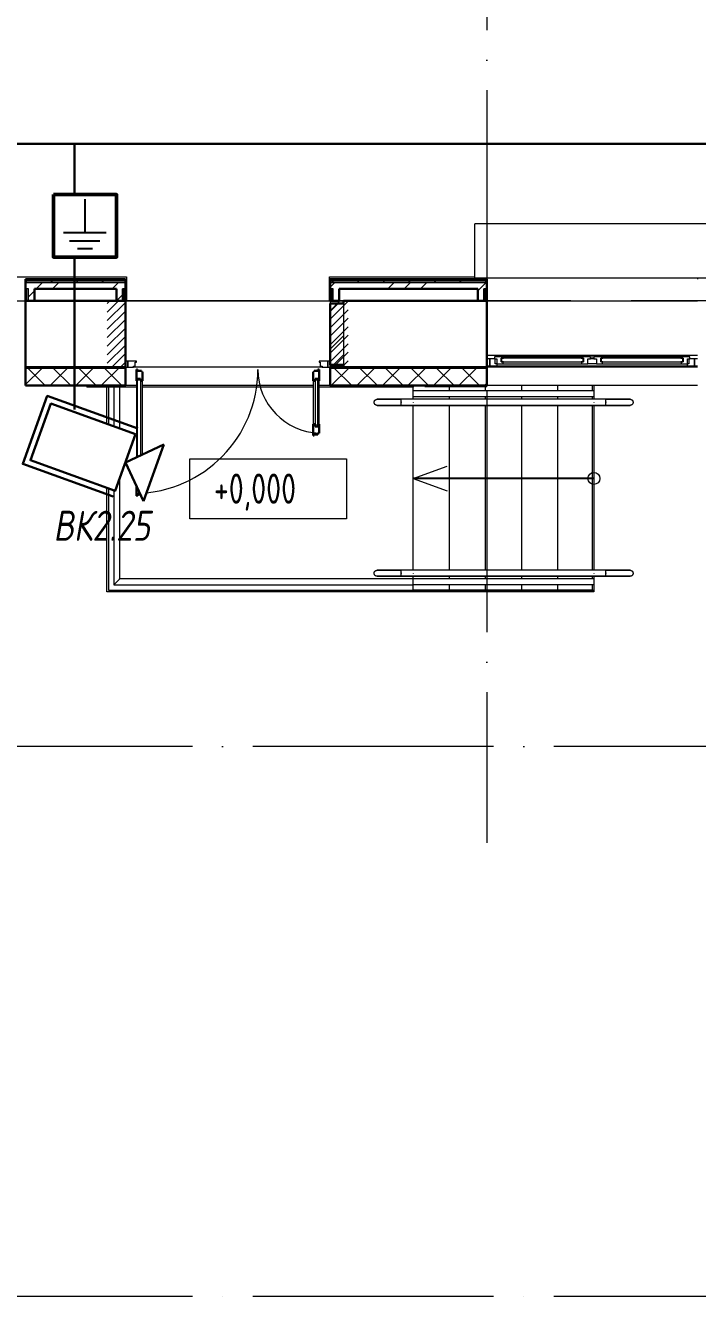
# Model space of a CAD drawing. Header units: millimetres. Extents: x -495897 to 1376592, y -28539 to 470976.
# Drawn here: x -51092 to -45512, y 367585 to 378143 of the extents above; entities that cross this region are included whole.
import ezdxf
from ezdxf import colors
from ezdxf.entities.mleader import LeaderData, LeaderLine
from ezdxf.enums import TextEntityAlignment as Align
from ezdxf.math import Vec2, Vec3

# ---------------------------------------------------------------- set-up
doc = ezdxf.new("R2010")
doc.units = ezdxf.units.MM
doc.set_wipeout_variables(frame=1)
doc.linetypes.add('ADSK_Линия сетки', pattern=[25, 20, -2.5, 0, -2.5])
doc.linetypes.add('ADSK_Штриховая_ш2 п1_5', pattern=[4.5, 3, -1.5])
for name, color, linetype, lineweight in [('_ Окна', 7, 'Continuous', 9), ('RC-Видеонаблюдение', 5, 'Continuous', 30), ('RC-Выноски', 7, 'Continuous', 0), ('RC-Линии_связи-Адресные', 5, 'Continuous', 30), ('Аннотация', 7, 'Continuous', 18), ('Двери', 252, 'Continuous', 9), ('Лестницы', 252, 'Continuous', 9), ('НО ВН - ВК', 164, 'Continuous', 50), ('Ограждение', 252, 'Continuous', 9), ('Окна', 252, 'Continuous', 9), ('Оси', 252, 'Continuous', 9), ('Отметки', 7, 'Continuous', 9), ('Стены внутренние', 7, 'Continuous', 18), ('Стены наружные', 7, 'Continuous', 18), ('Стены штриховка', 7, 'Continuous', 9)]:
    doc.layers.add(name, color=color, linetype=linetype, lineweight=lineweight)
doc.layers.add('RC-Позиционные_обозначения', color=7, linetype='Continuous')
doc.layers.add('Узлы', color=7, linetype='Continuous')
doc.layers.add('Двери открывание', color=7, linetype='Continuous', lineweight=9, true_color=0xc0c0c0)
doc.styles.add('GOST Common_3', font='', dxfattribs={"height": 3.5})
doc.styles.add('Mipgost_5', font='', dxfattribs={"height": 250})
doc.styles.add('RubezhCAD', font='', dxfattribs={"oblique": 10})
doc.styles.get("Standard").update_dxf_attribs({"font": ''})
doc.styles.get('GOST Common_3').set_extended_font_data('GOST 2.304 type A')
doc.styles.get('Mipgost_5').set_extended_font_data('Mipgost')
doc.styles.get('RubezhCAD').set_extended_font_data('GOST type A')
doc.styles.get('Standard').set_extended_font_data('GOST type B')

# ---------------------------------------------------------------- blocks, each defined once
blk = doc.blocks.new('RC-UGO-CAM-03')
blk.add_attdef('PSTN', text='', height=2.5).set_placement((4.63, 3.28), align=Align.BOTTOM_LEFT)
blk.add_wipeout([(3.74, 0), (6.24, 2.5), (6.24, -2.5)])
blk.add_line((6.24, 2.5), (6.24, -2.5))
blk.add_wipeout([(-3.74, -2.5), (-3.74, 2.5), (3.74, 2.5), (3.74, -2.5)])
for q in [(6.24, 2.5), (6.24, -2.5)]:
    blk.add_line((3.74, 0), q)
blk.add_lwpolyline([(3.74, 3), (-4.24, 3), (-4.24, -3), (3.74, -3)])
blk.add_lwpolyline([(3.74, -2.5), (3.74, 2.5), (-3.74, 2.5), (-3.74, -2.5), (3.74, -2.5)], close=True)
blk = doc.blocks.new('1 этаж')
at = {"layer": 'Двери', "lineweight": 18, "true_color": 0x636466}
h = blk.add_hatch(dxfattribs=at)
h.set_pattern_fill('FP_2', color=251, angle=180, style=0, pattern_type=2)
h.set_pattern_definition([(225, (-48530.8, 15181.27), (35.3553, -35.3553), [])])
h.paths.add_polyline_path([(-47806, 14906), (-47656, 14906), (-47656, 15456), (-47806, 15456), (-47806, 15088)])
h.paths.add_polyline_path([(-49506, 14906), (-49506, 15456), (-49656, 15456), (-49656, 14906), (-49546, 14906)])
at = {"layer": '_ Окна', "color": 251, "true_color": 0x636466}
for p, q in [((-46481, 14974), (-46506, 14974)), ((-46506, 14916), (-46481, 14916)), ((-46481, 14916), (-46481, 14974)), ((-46383, 14982), (-46386, 14982)), ((-46386, 14982), (-46386, 14950)), ((-46386, 14950), (-46383, 14950)), ((-45706, 14982), (-46383, 14982)), ((-46383, 14982), (-46383, 14950)), ((-46383, 14950), (-46383, 14982)), ((-46383, 14950), (-45706, 14950)), ((-45706, 14950), (-45706, 14982)), ((-45706, 14982), (-45706, 14950)), ((-45703, 14982), (-45706, 14982)), ((-45706, 14950), (-45703, 14950)), ((-45703, 14950), (-45703, 14982)), ((-45556, 14982), (-45559, 14982)), ((-45559, 14982), (-45559, 14950)), ((-45559, 14950), (-45556, 14950)), ((-44879, 14982), (-45556, 14982)), ((-45556, 14982), (-45556, 14950)), ((-45556, 14950), (-45556, 14982)), ((-45556, 14950), (-44879, 14950)), ((-44879, 14950), (-44879, 14982)), ((-44879, 14982), (-44879, 14950)), ((-44876, 14982), (-44879, 14982)), ((-44879, 14950), (-44876, 14950)), ((-44876, 14950), (-44876, 14982)), ((-44756, 14974), (-44781, 14974)), ((-44781, 14974), (-44781, 14916)), ((-44781, 14916), (-44756, 14916))]:
    blk.add_line(p, q, dxfattribs=at)
at = {"layer": '_ Окна', "color": 251, "lineweight": 18, "true_color": 0x636466}
for p, q in [((-46443, 14974), (-46481, 14974)), ((-46481, 14974), (-46481, 14916)), ((-46481, 14916), (-46421, 14916)), ((-46387, 14991), (-46443, 14991)), ((-46443, 14991), (-46443, 14974)), ((-46443, 14974), (-46423, 14974)), ((-46435, 14933), (-46435, 14974)), ((-46423, 14933), (-46435, 14933)), ((-46423, 14974), (-46423, 14933)), ((-46423, 14933), (-46372, 14933)), ((-46421, 14916), (-46417, 14933)), ((-46386, 14990), (-46387, 14991)), ((-46385, 14991), (-46386, 14990)), ((-46386, 14950), (-46386, 14982)), ((-46386, 14982), (-46368, 14982)), ((-46368, 14950), (-46386, 14950)), ((-46370, 14991), (-46385, 14991)), ((-46372, 14933), (-46368, 14950)), ((-46368, 14982), (-46370, 14991)), ((-45718, 14991), (-45721, 14982)), ((-45721, 14982), (-45703, 14982)), ((-45703, 14950), (-45721, 14950)), ((-45721, 14950), (-45716, 14933)), ((-45704, 14991), (-45718, 14991)), ((-45716, 14933), (-45666, 14933)), ((-45703, 14990), (-45704, 14991)), ((-45702, 14991), (-45703, 14990)), ((-45703, 14982), (-45703, 14950)), ((-45646, 14991), (-45702, 14991)), ((-45666, 14933), (-45666, 14974)), ((-45666, 14974), (-45646, 14974)), ((-45646, 14974), (-45646, 14991)), ((-45560, 14991), (-45616, 14991)), ((-45616, 14991), (-45616, 14974)), ((-45616, 14974), (-45596, 14974)), ((-45596, 14974), (-45596, 14933)), ((-45596, 14933), (-45545, 14933)), ((-45559, 14990), (-45560, 14991)), ((-45558, 14991), (-45559, 14990)), ((-45559, 14950), (-45559, 14982)), ((-45559, 14982), (-45541, 14982)), ((-45541, 14950), (-45559, 14950)), ((-45543, 14991), (-45558, 14991)), ((-45545, 14933), (-45541, 14950)), ((-45541, 14982), (-45543, 14991)), ((-44891, 14991), (-44894, 14982)), ((-44894, 14982), (-44876, 14982)), ((-44876, 14950), (-44894, 14950)), ((-44894, 14950), (-44889, 14933)), ((-44877, 14991), (-44891, 14991)), ((-44889, 14933), (-44839, 14933)), ((-44876, 14990), (-44877, 14991)), ((-44875, 14991), (-44876, 14990)), ((-44876, 14982), (-44876, 14950)), ((-44819, 14991), (-44875, 14991)), ((-44845, 14933), (-44840, 14916)), ((-44840, 14916), (-44781, 14916)), ((-44839, 14933), (-44839, 14974)), ((-44839, 14974), (-44819, 14974)), ((-44827, 14933), (-44839, 14933)), ((-44827, 14974), (-44827, 14933)), ((-44819, 14974), (-44819, 14991)), ((-44781, 14974), (-44819, 14974)), ((-44781, 14916), (-44781, 14974))]:
    blk.add_line(p, q, dxfattribs=at)
at = {"layer": 'Аннотация', "color": 251, "lineweight": 20, "true_color": 0x636466}
for p, q in [((-48970, 13645), (-48970, 14145)), ((-48970, 14145), (-47670, 14145)), ((-47670, 14145), (-47670, 13645)), ((-47116, 13982), (-46834, 14085)), ((-47116, 13982), (-46834, 13880)), ((-47670, 13645), (-48970, 13645))]:
    blk.add_line(p, q, dxfattribs=at)
blk.add_circle((-45616, 13982), 50, dxfattribs=at)
at = {"layer": 'Двери', "color": 251, "linetype": 'ADSK_Штриховая_ш2 п1_5', "true_color": 0x636466}
for p, q in [((-49506, 15456), (-49656, 15456)), ((-49506, 14906), (-49506, 15456)), ((-47656, 15456), (-47806, 15456)), ((-47806, 15456), (-47806, 14906)), ((-49656, 14906), (-49506, 14906)), ((-47806, 14906), (-47656, 14906))]:
    blk.add_line(p, q, dxfattribs=at)
at = {"layer": 'Двери', "color": 251, "true_color": 0x636466}
for p, q in [((-49506, 14956), (-49506, 14906)), ((-49486, 14956), (-49506, 14956)), ((-49506, 14906), (-49486, 14906)), ((-49486, 14906), (-49486, 14956)), ((-49414, 14956), (-49486, 14956)), ((-49486, 14956), (-49486, 14906)), ((-49486, 14906), (-49439, 14906)), ((-49439, 14906), (-49439, 14915)), ((-49439, 14915), (-49424, 14915)), ((-49424, 14915), (-49424, 14947)), ((-49424, 14947), (-49414, 14947)), ((-49414, 14947), (-49414, 14956)), ((-47826, 14956), (-47898, 14956)), ((-47898, 14956), (-47898, 14947)), ((-47898, 14947), (-47888, 14947)), ((-47888, 14947), (-47888, 14915)), ((-47888, 14915), (-47873, 14915)), ((-47873, 14915), (-47873, 14906)), ((-47873, 14906), (-47826, 14906)), ((-47806, 14956), (-47826, 14956)), ((-47826, 14956), (-47826, 14906)), ((-47826, 14906), (-47826, 14956)), ((-47826, 14906), (-47806, 14906)), ((-47806, 14906), (-47806, 14956)), ((-49414, 14792), (-49414, 13932)), ((-49405, 14810), (-49381, 14810)), ((-49405, 13914), (-49405, 14810)), ((-49381, 14810), (-49381, 13914)), ((-49364, 13932), (-49364, 14792)), ((-47948, 14792), (-47948, 14432)), ((-47931, 14810), (-47931, 14414)), ((-47907, 14810), (-47931, 14810)), ((-47907, 14414), (-47907, 14810)), ((-47898, 14432), (-47898, 14792)), ((-47931, 14414), (-47907, 14414)), ((-49381, 13914), (-49405, 13914))]:
    blk.add_line(p, q, dxfattribs=at)
at = {"layer": 'Двери', "color": 251, "lineweight": 30, "true_color": 0x636466}
for p, q in [((-49405, 14886), (-49414, 14886)), ((-49414, 14886), (-49414, 14792)), ((-49405, 14792), (-49414, 14792)), ((-49405, 14876), (-49405, 14886)), ((-49373, 14876), (-49405, 14876)), ((-49405, 14810), (-49405, 14792)), ((-49381, 14810), (-49405, 14810)), ((-49381, 14792), (-49381, 14810)), ((-49364, 14792), (-49381, 14792)), ((-49373, 14866), (-49373, 14876)), ((-49364, 14866), (-49373, 14866)), ((-49364, 14792), (-49364, 14866)), ((-47939, 14866), (-47948, 14866)), ((-47948, 14866), (-47948, 14792)), ((-47948, 14792), (-47931, 14792)), ((-47939, 14876), (-47939, 14866)), ((-47907, 14876), (-47939, 14876)), ((-47931, 14792), (-47931, 14810)), ((-47931, 14810), (-47907, 14810)), ((-47898, 14886), (-47907, 14886)), ((-47907, 14886), (-47907, 14876)), ((-47907, 14810), (-47907, 14792)), ((-47907, 14792), (-47898, 14792)), ((-47898, 14792), (-47898, 14886)), ((-47948, 14432), (-47948, 14338)), ((-47948, 14432), (-47931, 14432)), ((-47931, 14432), (-47931, 14414)), ((-47931, 14414), (-47907, 14414)), ((-47907, 14432), (-47898, 14432)), ((-47907, 14414), (-47907, 14432)), ((-47898, 14358), (-47898, 14432)), ((-47948, 14338), (-47939, 14338)), ((-47939, 14338), (-47939, 14348)), ((-47939, 14348), (-47907, 14348)), ((-47907, 14348), (-47907, 14358)), ((-47907, 14358), (-47898, 14358)), ((-49414, 13932), (-49414, 13838)), ((-49405, 13932), (-49414, 13932)), ((-49414, 13838), (-49405, 13838)), ((-49405, 13914), (-49405, 13932)), ((-49381, 13914), (-49405, 13914)), ((-49405, 13838), (-49405, 13848)), ((-49405, 13848), (-49373, 13848)), ((-49381, 13932), (-49381, 13914)), ((-49364, 13932), (-49381, 13932)), ((-49373, 13848), (-49373, 13858)), ((-49373, 13858), (-49364, 13858)), ((-49364, 13858), (-49364, 13932))]:
    blk.add_line(p, q, dxfattribs=at)
at = {"layer": 'Двери открывание', "color": 251, "true_color": 0x636466}
for centre, radius, start, end in [((-49434, 14886), 1028, 271.1148, 0), ((-47878, 14886), 528, 180, 267.8292)]:
    blk.add_arc(centre, radius, start, end, dxfattribs=at)
at = {"layer": 'Лестницы', "color": 251, "true_color": 0x636466}
for p, q in [((-47873, 14906), (-49439, 14906)), ((-47752, 14906), (-47806, 14906)), ((-49646, 14739), (-49646, 13054)), ((-47116, 14709), (-47116, 14739)), ((-47116, 14709), (-47116, 14739)), ((-46816, 14709), (-46816, 14749)), ((-46816, 14709), (-46816, 14749)), ((-46516, 14709), (-46516, 14749)), ((-46516, 14709), (-46516, 14749)), ((-46216, 14709), (-46216, 14754)), ((-46216, 14709), (-46216, 14754)), ((-45916, 14709), (-45916, 14754)), ((-45916, 14709), (-45916, 14754)), ((-47116, 14639), (-47116, 14659)), ((-47116, 14639), (-47116, 14659)), ((-47116, 13219), (-47116, 14589)), ((-47116, 13219), (-47116, 14589)), ((-46816, 14639), (-46816, 14659)), ((-46816, 14639), (-46816, 14659)), ((-46816, 13219), (-46816, 14589)), ((-46816, 13219), (-46816, 14589)), ((-46516, 14639), (-46516, 14659)), ((-46516, 14639), (-46516, 14659)), ((-46516, 13219), (-46516, 14589)), ((-46516, 13219), (-46516, 14589)), ((-46216, 14639), (-46216, 14659)), ((-46216, 14639), (-46216, 14659)), ((-46216, 13219), (-46216, 14589)), ((-46216, 13219), (-46216, 14589)), ((-45916, 14639), (-45916, 14659)), ((-45916, 14639), (-45916, 14659)), ((-45916, 13219), (-45916, 14589)), ((-45916, 13219), (-45916, 14589)), ((-47116, 13149), (-47116, 13169)), ((-47116, 13149), (-47116, 13169)), ((-47116, 13054), (-47116, 13099)), ((-47116, 13054), (-47116, 13099)), ((-46816, 13149), (-46816, 13169)), ((-46816, 13149), (-46816, 13169)), ((-46816, 13054), (-46816, 13099)), ((-46816, 13054), (-46816, 13099)), ((-46516, 13149), (-46516, 13169)), ((-46516, 13149), (-46516, 13169)), ((-46516, 13054), (-46516, 13099)), ((-46516, 13054), (-46516, 13099)), ((-46216, 13149), (-46216, 13169)), ((-46216, 13149), (-46216, 13169)), ((-46216, 13054), (-46216, 13099)), ((-46216, 13054), (-46216, 13099)), ((-45916, 13149), (-45916, 13169)), ((-45916, 13149), (-45916, 13169)), ((-45916, 13054), (-45916, 13099)), ((-45916, 13054), (-45916, 13099)), ((-49646, 13054), (-47116, 13054)), ((-46816, 13054), (-47116, 13054)), ((-46516, 13054), (-46816, 13054)), ((-46216, 13054), (-46516, 13054)), ((-45916, 13054), (-46216, 13054)), ((-45629, 13054), (-45916, 13054))]:
    blk.add_line(p, q, dxfattribs=at)
at = {"layer": 'Ограждение', "color": 251, "true_color": 0x636466}
for p, q in [((-46606, 15646), (-46606, 16096)), ((-41856, 16096), (-46606, 16096)), ((-52921, 15656), (-49496, 15656)), ((-49496, 15656), (-49496, 15456)), ((-47811, 15456), (-47811, 15656)), ((-47811, 15656), (-46606, 15656)), ((-41856, 15646), (-46606, 15646)), ((-46506, 15636), (-46506, 15646)), ((-44756, 15646), (-44756, 15636)), ((-52086, 15456), (-50336, 15456)), ((-49506, 15456), (-49496, 15456)), ((-47811, 15456), (-47806, 15456)), ((-47731, 15456), (-47696, 15456)), ((-46506, 15456), (-44756, 15456)), ((-46506, 15006), (-44756, 15006)), ((-49601, 14739), (-49601, 13099)), ((-49551, 14739), (-49601, 14739)), ((-49551, 13149), (-49551, 14739)), ((-47116, 14659), (-47116, 14709)), ((-45616, 14709), (-47116, 14709)), ((-45616, 14709), (-45616, 14659)), ((-47122, 14639), (-47216, 14639)), ((-47216, 14589), (-47216, 14639)), ((-47116, 14639), (-47216, 14639)), ((-47216, 14617), (-47216, 14612)), ((-47216, 14614), (-47216, 14617)), ((-47216, 14612), (-47216, 14614)), ((-47216, 14589), (-47122, 14589)), ((-47116, 14589), (-47216, 14589)), ((-45622, 14639), (-47122, 14639)), ((-47122, 14589), (-45622, 14589)), ((-45616, 14659), (-47116, 14659)), ((-45616, 14639), (-47116, 14639)), ((-45616, 14589), (-47116, 14589)), ((-45516, 14639), (-45616, 14639)), ((-45516, 14639), (-45616, 14639)), ((-45616, 14589), (-45516, 14589)), ((-45516, 14589), (-45616, 14589)), ((-45516, 14589), (-45516, 14639)), ((-45516, 14612), (-45516, 14617)), ((-45516, 14617), (-45516, 14614)), ((-45516, 14614), (-45516, 14612)), ((-47122, 13219), (-47216, 13219)), ((-47216, 13169), (-47216, 13219)), ((-47116, 13219), (-47216, 13219)), ((-45622, 13219), (-47122, 13219)), ((-45616, 13219), (-47116, 13219)), ((-45516, 13219), (-45616, 13219)), ((-45516, 13219), (-45616, 13219)), ((-45516, 13169), (-45516, 13219)), ((-49601, 13099), (-47116, 13099)), ((-47116, 13149), (-49551, 13149)), ((-47216, 13197), (-47216, 13192)), ((-47216, 13194), (-47216, 13197)), ((-47216, 13192), (-47216, 13194)), ((-47216, 13169), (-47122, 13169)), ((-47116, 13169), (-47216, 13169)), ((-47122, 13169), (-45622, 13169)), ((-45616, 13169), (-47116, 13169)), ((-47116, 13099), (-47116, 13149)), ((-45616, 13149), (-47116, 13149)), ((-47116, 13122), (-47116, 13127)), ((-45616, 13099), (-47116, 13099)), ((-45616, 13169), (-45516, 13169)), ((-45516, 13169), (-45616, 13169)), ((-45616, 13149), (-45616, 13099)), ((-45516, 13192), (-45516, 13197)), ((-45516, 13197), (-45516, 13194)), ((-45516, 13194), (-45516, 13192))]:
    blk.add_line(p, q, dxfattribs=at)
at = {"layer": 'Ограждение', "color": 251, "true_color": 0x636466, "flags": 128}
for points in [[(-47441, 14614), (-47441, 14615), (-47441, 14616), (-47441, 14617), (-47440, 14618), (-47440, 14619), (-47440, 14620), (-47440, 14621), (-47440, 14622), (-47439, 14623), (-47439, 14624), (-47438, 14625), (-47438, 14626), (-47437, 14627), (-47437, 14628), (-47436, 14628), (-47436, 14629), (-47435, 14630), (-47435, 14631), (-47434, 14631), (-47433, 14632), (-47432, 14633), (-47432, 14634), (-47431, 14634), (-47430, 14635), (-47429, 14635), (-47428, 14636), (-47428, 14636), (-47427, 14637), (-47426, 14637), (-47425, 14638), (-47424, 14638), (-47423, 14638), (-47422, 14638), (-47421, 14639), (-47420, 14639), (-47419, 14639), (-47418, 14639), (-47417, 14639), (-47416, 14639), (-47416, 14639)], [(-47416, 14589), (-47417, 14589), (-47418, 14589), (-47419, 14589), (-47420, 14590), (-47421, 14590), (-47422, 14590), (-47423, 14590), (-47424, 14591), (-47425, 14591), (-47426, 14591), (-47426, 14592), (-47427, 14592), (-47428, 14593), (-47429, 14593), (-47430, 14594), (-47431, 14594), (-47432, 14595), (-47432, 14595), (-47433, 14596), (-47434, 14597), (-47434, 14598), (-47435, 14598), (-47436, 14599), (-47436, 14600), (-47437, 14601), (-47437, 14602), (-47438, 14602), (-47438, 14603), (-47439, 14604), (-47439, 14605), (-47439, 14606), (-47440, 14607), (-47440, 14608), (-47440, 14609), (-47440, 14610), (-47441, 14611), (-47441, 14612), (-47441, 14613), (-47441, 14614), (-47441, 14614)], [(-47216, 14639), (-47224, 14639), (-47232, 14639), (-47240, 14639), (-47248, 14639), (-47256, 14639), (-47263, 14639), (-47271, 14639), (-47279, 14639), (-47286, 14639), (-47294, 14639), (-47301, 14639), (-47308, 14639), (-47315, 14639), (-47322, 14639), (-47329, 14639), (-47335, 14639), (-47342, 14639), (-47348, 14639), (-47354, 14639), (-47359, 14639), (-47365, 14639), (-47370, 14639), (-47375, 14639), (-47380, 14639), (-47384, 14639), (-47388, 14639), (-47392, 14639), (-47396, 14639), (-47399, 14639), (-47402, 14639), (-47405, 14639), (-47407, 14639), (-47410, 14639), (-47411, 14639), (-47413, 14639), (-47414, 14639), (-47415, 14639), (-47416, 14639), (-47416, 14639), (-47416, 14639)], [(-47416, 14639), (-47416, 14639), (-47415, 14639), (-47414, 14639), (-47413, 14639), (-47412, 14639), (-47410, 14639), (-47408, 14639), (-47406, 14639), (-47403, 14639), (-47400, 14639), (-47397, 14639), (-47393, 14639), (-47389, 14639), (-47385, 14639), (-47381, 14639), (-47376, 14639), (-47371, 14639), (-47366, 14639), (-47361, 14639), (-47355, 14639), (-47349, 14639), (-47343, 14639), (-47337, 14639), (-47331, 14639), (-47324, 14639), (-47317, 14639), (-47310, 14639), (-47303, 14639), (-47296, 14639), (-47288, 14639), (-47281, 14639), (-47273, 14639), (-47265, 14639), (-47258, 14639), (-47250, 14639), (-47242, 14639), (-47234, 14639), (-47226, 14639), (-47218, 14639), (-47216, 14639)], [(-47216, 14589), (-47224, 14589), (-47232, 14589), (-47240, 14589), (-47248, 14589), (-47256, 14589), (-47263, 14589), (-47271, 14589), (-47279, 14589), (-47286, 14589), (-47294, 14589), (-47301, 14589), (-47308, 14589), (-47315, 14589), (-47322, 14589), (-47329, 14589), (-47335, 14589), (-47342, 14589), (-47348, 14589), (-47354, 14589), (-47359, 14589), (-47365, 14589), (-47370, 14589), (-47375, 14589), (-47380, 14589), (-47384, 14589), (-47388, 14589), (-47392, 14589), (-47396, 14589), (-47399, 14589), (-47402, 14589), (-47405, 14589), (-47407, 14589), (-47410, 14589), (-47411, 14589), (-47413, 14589), (-47414, 14589), (-47415, 14589), (-47416, 14589), (-47416, 14589), (-47416, 14589)], [(-47416, 14589), (-47416, 14589), (-47415, 14589), (-47414, 14589), (-47413, 14589), (-47412, 14589), (-47410, 14589), (-47408, 14589), (-47406, 14589), (-47403, 14589), (-47400, 14589), (-47397, 14589), (-47393, 14589), (-47389, 14589), (-47385, 14589), (-47381, 14589), (-47376, 14589), (-47371, 14589), (-47366, 14589), (-47361, 14589), (-47355, 14589), (-47349, 14589), (-47343, 14589), (-47337, 14589), (-47331, 14589), (-47324, 14589), (-47317, 14589), (-47310, 14589), (-47303, 14589), (-47296, 14589), (-47288, 14589), (-47281, 14589), (-47273, 14589), (-47265, 14589), (-47258, 14589), (-47250, 14589), (-47242, 14589), (-47234, 14589), (-47226, 14589), (-47218, 14589), (-47216, 14589)], [(-45516, 14639), (-45508, 14639), (-45500, 14639), (-45492, 14639), (-45484, 14639), (-45476, 14639), (-45468, 14639), (-45461, 14639), (-45453, 14639), (-45445, 14639), (-45438, 14639), (-45431, 14639), (-45423, 14639), (-45416, 14639), (-45410, 14639), (-45403, 14639), (-45396, 14639), (-45390, 14639), (-45384, 14639), (-45378, 14639), (-45372, 14639), (-45367, 14639), (-45362, 14639), (-45357, 14639), (-45352, 14639), (-45348, 14639), (-45343, 14639), (-45339, 14639), (-45336, 14639), (-45332, 14639), (-45329, 14639), (-45327, 14639), (-45324, 14639), (-45322, 14639), (-45320, 14639), (-45319, 14639), (-45318, 14639), (-45317, 14639), (-45316, 14639), (-45316, 14639), (-45316, 14639)], [(-45316, 14639), (-45316, 14639), (-45316, 14639), (-45317, 14639), (-45318, 14639), (-45320, 14639), (-45322, 14639), (-45324, 14639), (-45326, 14639), (-45329, 14639), (-45332, 14639), (-45335, 14639), (-45338, 14639), (-45342, 14639), (-45346, 14639), (-45351, 14639), (-45355, 14639), (-45360, 14639), (-45365, 14639), (-45371, 14639), (-45376, 14639), (-45382, 14639), (-45388, 14639), (-45395, 14639), (-45401, 14639), (-45408, 14639), (-45415, 14639), (-45422, 14639), (-45429, 14639), (-45436, 14639), (-45443, 14639), (-45451, 14639), (-45458, 14639), (-45466, 14639), (-45474, 14639), (-45482, 14639), (-45490, 14639), (-45498, 14639), (-45506, 14639), (-45514, 14639), (-45516, 14639)], [(-45516, 14589), (-45508, 14589), (-45500, 14589), (-45492, 14589), (-45484, 14589), (-45476, 14589), (-45468, 14589), (-45461, 14589), (-45453, 14589), (-45445, 14589), (-45438, 14589), (-45431, 14589), (-45423, 14589), (-45416, 14589), (-45410, 14589), (-45403, 14589), (-45396, 14589), (-45390, 14589), (-45384, 14589), (-45378, 14589), (-45372, 14589), (-45367, 14589), (-45362, 14589), (-45357, 14589), (-45352, 14589), (-45348, 14589), (-45343, 14589), (-45339, 14589), (-45336, 14589), (-45332, 14589), (-45329, 14589), (-45327, 14589), (-45324, 14589), (-45322, 14589), (-45320, 14589), (-45319, 14589), (-45318, 14589), (-45317, 14589), (-45316, 14589), (-45316, 14589), (-45316, 14589)], [(-45316, 14589), (-45316, 14589), (-45316, 14589), (-45317, 14589), (-45318, 14589), (-45320, 14589), (-45322, 14589), (-45324, 14589), (-45326, 14589), (-45329, 14589), (-45332, 14589), (-45335, 14589), (-45338, 14589), (-45342, 14589), (-45346, 14589), (-45351, 14589), (-45355, 14589), (-45360, 14589), (-45365, 14589), (-45371, 14589), (-45376, 14589), (-45382, 14589), (-45388, 14589), (-45395, 14589), (-45401, 14589), (-45408, 14589), (-45415, 14589), (-45422, 14589), (-45429, 14589), (-45436, 14589), (-45443, 14589), (-45451, 14589), (-45458, 14589), (-45466, 14589), (-45474, 14589), (-45482, 14589), (-45490, 14589), (-45498, 14589), (-45506, 14589), (-45514, 14589), (-45516, 14589)], [(-45316, 14639), (-45315, 14639), (-45314, 14639), (-45313, 14639), (-45312, 14639), (-45311, 14639), (-45310, 14639), (-45309, 14638), (-45308, 14638), (-45307, 14638), (-45306, 14637), (-45305, 14637), (-45304, 14636), (-45303, 14636), (-45303, 14635), (-45302, 14635), (-45301, 14634), (-45300, 14634), (-45299, 14633), (-45299, 14632), (-45298, 14632), (-45297, 14631), (-45297, 14630), (-45296, 14629), (-45295, 14629), (-45295, 14628), (-45294, 14627), (-45294, 14626), (-45293, 14625), (-45293, 14624), (-45293, 14623), (-45292, 14622), (-45292, 14621), (-45292, 14620), (-45291, 14619), (-45291, 14619), (-45291, 14618), (-45291, 14617), (-45291, 14616), (-45291, 14615), (-45291, 14614)], [(-45291, 14614), (-45291, 14613), (-45291, 14612), (-45291, 14611), (-45291, 14610), (-45291, 14609), (-45292, 14608), (-45292, 14607), (-45292, 14606), (-45292, 14605), (-45293, 14605), (-45293, 14604), (-45294, 14603), (-45294, 14602), (-45295, 14601), (-45295, 14600), (-45296, 14599), (-45296, 14599), (-45297, 14598), (-45298, 14597), (-45298, 14596), (-45299, 14596), (-45300, 14595), (-45301, 14594), (-45301, 14594), (-45302, 14593), (-45303, 14593), (-45304, 14592), (-45305, 14592), (-45306, 14591), (-45307, 14591), (-45308, 14591), (-45309, 14590), (-45310, 14590), (-45311, 14590), (-45312, 14590), (-45313, 14589), (-45314, 14589), (-45315, 14589), (-45316, 14589), (-45316, 14589)], [(-47441, 13194), (-47441, 13195), (-47441, 13196), (-47441, 13197), (-47440, 13198), (-47440, 13199), (-47440, 13200), (-47440, 13201), (-47440, 13202), (-47439, 13203), (-47439, 13204), (-47438, 13205), (-47438, 13206), (-47437, 13207), (-47437, 13208), (-47436, 13208), (-47436, 13209), (-47435, 13210), (-47435, 13211), (-47434, 13211), (-47433, 13212), (-47432, 13213), (-47432, 13214), (-47431, 13214), (-47430, 13215), (-47429, 13215), (-47428, 13216), (-47428, 13216), (-47427, 13217), (-47426, 13217), (-47425, 13218), (-47424, 13218), (-47423, 13218), (-47422, 13218), (-47421, 13219), (-47420, 13219), (-47419, 13219), (-47418, 13219), (-47417, 13219), (-47416, 13219), (-47416, 13219)], [(-47216, 13219), (-47224, 13219), (-47232, 13219), (-47240, 13219), (-47248, 13219), (-47256, 13219), (-47263, 13219), (-47271, 13219), (-47279, 13219), (-47286, 13219), (-47294, 13219), (-47301, 13219), (-47308, 13219), (-47315, 13219), (-47322, 13219), (-47329, 13219), (-47335, 13219), (-47342, 13219), (-47348, 13219), (-47354, 13219), (-47359, 13219), (-47365, 13219), (-47370, 13219), (-47375, 13219), (-47380, 13219), (-47384, 13219), (-47388, 13219), (-47392, 13219), (-47396, 13219), (-47399, 13219), (-47402, 13219), (-47405, 13219), (-47407, 13219), (-47410, 13219), (-47411, 13219), (-47413, 13219), (-47414, 13219), (-47415, 13219), (-47416, 13219), (-47416, 13219), (-47416, 13219)], [(-47416, 13219), (-47416, 13219), (-47415, 13219), (-47414, 13219), (-47413, 13219), (-47412, 13219), (-47410, 13219), (-47408, 13219), (-47406, 13219), (-47403, 13219), (-47400, 13219), (-47397, 13219), (-47393, 13219), (-47389, 13219), (-47385, 13219), (-47381, 13219), (-47376, 13219), (-47371, 13219), (-47366, 13219), (-47361, 13219), (-47355, 13219), (-47349, 13219), (-47343, 13219), (-47337, 13219), (-47331, 13219), (-47324, 13219), (-47317, 13219), (-47310, 13219), (-47303, 13219), (-47296, 13219), (-47288, 13219), (-47281, 13219), (-47273, 13219), (-47265, 13219), (-47258, 13219), (-47250, 13219), (-47242, 13219), (-47234, 13219), (-47226, 13219), (-47218, 13219), (-47216, 13219)], [(-45516, 13219), (-45508, 13219), (-45500, 13219), (-45492, 13219), (-45484, 13219), (-45476, 13219), (-45468, 13219), (-45461, 13219), (-45453, 13219), (-45445, 13219), (-45438, 13219), (-45431, 13219), (-45423, 13219), (-45416, 13219), (-45410, 13219), (-45403, 13219), (-45396, 13219), (-45390, 13219), (-45384, 13219), (-45378, 13219), (-45372, 13219), (-45367, 13219), (-45362, 13219), (-45357, 13219), (-45352, 13219), (-45348, 13219), (-45343, 13219), (-45339, 13219), (-45336, 13219), (-45332, 13219), (-45329, 13219), (-45327, 13219), (-45324, 13219), (-45322, 13219), (-45320, 13219), (-45319, 13219), (-45318, 13219), (-45317, 13219), (-45316, 13219), (-45316, 13219), (-45316, 13219)], [(-45316, 13219), (-45316, 13219), (-45316, 13219), (-45317, 13219), (-45318, 13219), (-45320, 13219), (-45322, 13219), (-45324, 13219), (-45326, 13219), (-45329, 13219), (-45332, 13219), (-45335, 13219), (-45338, 13219), (-45342, 13219), (-45346, 13219), (-45351, 13219), (-45355, 13219), (-45360, 13219), (-45365, 13219), (-45371, 13219), (-45376, 13219), (-45382, 13219), (-45388, 13219), (-45395, 13219), (-45401, 13219), (-45408, 13219), (-45415, 13219), (-45422, 13219), (-45429, 13219), (-45436, 13219), (-45443, 13219), (-45451, 13219), (-45458, 13219), (-45466, 13219), (-45474, 13219), (-45482, 13219), (-45490, 13219), (-45498, 13219), (-45506, 13219), (-45514, 13219), (-45516, 13219)], [(-45316, 13219), (-45315, 13219), (-45314, 13219), (-45313, 13219), (-45312, 13219), (-45311, 13219), (-45310, 13219), (-45309, 13218), (-45308, 13218), (-45307, 13218), (-45306, 13217), (-45305, 13217), (-45304, 13216), (-45303, 13216), (-45303, 13215), (-45302, 13215), (-45301, 13214), (-45300, 13214), (-45299, 13213), (-45299, 13212), (-45298, 13212), (-45297, 13211), (-45297, 13210), (-45296, 13209), (-45295, 13209), (-45295, 13208), (-45294, 13207), (-45294, 13206), (-45293, 13205), (-45293, 13204), (-45293, 13203), (-45292, 13202), (-45292, 13201), (-45292, 13200), (-45291, 13199), (-45291, 13199), (-45291, 13198), (-45291, 13197), (-45291, 13196), (-45291, 13195), (-45291, 13194)], [(-47416, 13169), (-47417, 13169), (-47418, 13169), (-47419, 13169), (-47420, 13170), (-47421, 13170), (-47422, 13170), (-47423, 13170), (-47424, 13171), (-47425, 13171), (-47426, 13171), (-47426, 13172), (-47427, 13172), (-47428, 13173), (-47429, 13173), (-47430, 13174), (-47431, 13174), (-47432, 13175), (-47432, 13175), (-47433, 13176), (-47434, 13177), (-47434, 13178), (-47435, 13178), (-47436, 13179), (-47436, 13180), (-47437, 13181), (-47437, 13182), (-47438, 13182), (-47438, 13183), (-47439, 13184), (-47439, 13185), (-47439, 13186), (-47440, 13187), (-47440, 13188), (-47440, 13189), (-47440, 13190), (-47441, 13191), (-47441, 13192), (-47441, 13193), (-47441, 13194), (-47441, 13194)], [(-47216, 13169), (-47224, 13169), (-47232, 13169), (-47240, 13169), (-47248, 13169), (-47256, 13169), (-47263, 13169), (-47271, 13169), (-47279, 13169), (-47286, 13169), (-47294, 13169), (-47301, 13169), (-47308, 13169), (-47315, 13169), (-47322, 13169), (-47329, 13169), (-47335, 13169), (-47342, 13169), (-47348, 13169), (-47354, 13169), (-47359, 13169), (-47365, 13169), (-47370, 13169), (-47375, 13169), (-47380, 13169), (-47384, 13169), (-47388, 13169), (-47392, 13169), (-47396, 13169), (-47399, 13169), (-47402, 13169), (-47405, 13169), (-47407, 13169), (-47410, 13169), (-47411, 13169), (-47413, 13169), (-47414, 13169), (-47415, 13169), (-47416, 13169), (-47416, 13169), (-47416, 13169)], [(-47416, 13169), (-47416, 13169), (-47415, 13169), (-47414, 13169), (-47413, 13169), (-47412, 13169), (-47410, 13169), (-47408, 13169), (-47406, 13169), (-47403, 13169), (-47400, 13169), (-47397, 13169), (-47393, 13169), (-47389, 13169), (-47385, 13169), (-47381, 13169), (-47376, 13169), (-47371, 13169), (-47366, 13169), (-47361, 13169), (-47355, 13169), (-47349, 13169), (-47343, 13169), (-47337, 13169), (-47331, 13169), (-47324, 13169), (-47317, 13169), (-47310, 13169), (-47303, 13169), (-47296, 13169), (-47288, 13169), (-47281, 13169), (-47273, 13169), (-47265, 13169), (-47258, 13169), (-47250, 13169), (-47242, 13169), (-47234, 13169), (-47226, 13169), (-47218, 13169), (-47216, 13169)], [(-45516, 13169), (-45508, 13169), (-45500, 13169), (-45492, 13169), (-45484, 13169), (-45476, 13169), (-45468, 13169), (-45461, 13169), (-45453, 13169), (-45445, 13169), (-45438, 13169), (-45431, 13169), (-45423, 13169), (-45416, 13169), (-45410, 13169), (-45403, 13169), (-45396, 13169), (-45390, 13169), (-45384, 13169), (-45378, 13169), (-45372, 13169), (-45367, 13169), (-45362, 13169), (-45357, 13169), (-45352, 13169), (-45348, 13169), (-45343, 13169), (-45339, 13169), (-45336, 13169), (-45332, 13169), (-45329, 13169), (-45327, 13169), (-45324, 13169), (-45322, 13169), (-45320, 13169), (-45319, 13169), (-45318, 13169), (-45317, 13169), (-45316, 13169), (-45316, 13169), (-45316, 13169)], [(-45316, 13169), (-45316, 13169), (-45316, 13169), (-45317, 13169), (-45318, 13169), (-45320, 13169), (-45322, 13169), (-45324, 13169), (-45326, 13169), (-45329, 13169), (-45332, 13169), (-45335, 13169), (-45338, 13169), (-45342, 13169), (-45346, 13169), (-45351, 13169), (-45355, 13169), (-45360, 13169), (-45365, 13169), (-45371, 13169), (-45376, 13169), (-45382, 13169), (-45388, 13169), (-45395, 13169), (-45401, 13169), (-45408, 13169), (-45415, 13169), (-45422, 13169), (-45429, 13169), (-45436, 13169), (-45443, 13169), (-45451, 13169), (-45458, 13169), (-45466, 13169), (-45474, 13169), (-45482, 13169), (-45490, 13169), (-45498, 13169), (-45506, 13169), (-45514, 13169), (-45516, 13169)], [(-45291, 13194), (-45291, 13193), (-45291, 13192), (-45291, 13191), (-45291, 13190), (-45291, 13189), (-45292, 13188), (-45292, 13187), (-45292, 13186), (-45292, 13185), (-45293, 13185), (-45293, 13184), (-45294, 13183), (-45294, 13182), (-45295, 13181), (-45295, 13180), (-45296, 13179), (-45296, 13179), (-45297, 13178), (-45298, 13177), (-45298, 13176), (-45299, 13176), (-45300, 13175), (-45301, 13174), (-45301, 13174), (-45302, 13173), (-45303, 13173), (-45304, 13172), (-45305, 13172), (-45306, 13171), (-45307, 13171), (-45308, 13171), (-45309, 13170), (-45310, 13170), (-45311, 13170), (-45312, 13170), (-45313, 13169), (-45314, 13169), (-45315, 13169), (-45316, 13169), (-45316, 13169)]]:
    blk.add_lwpolyline(points, dxfattribs=at)
at = {"layer": 'Ограждение', "color": 251, "true_color": 0x636466}
for points in [[(-47116, 14616), (-47116, 14616), (-47116, 14614), (-47116, 14613), (-47116, 14612)], [(-45616, 14616), (-45616, 14616), (-45616, 14614), (-45616, 14613), (-45616, 14612)], [(-47116, 13196), (-47116, 13196), (-47116, 13194), (-47116, 13193), (-47116, 13192)], [(-45616, 13196), (-45616, 13196), (-45616, 13194), (-45616, 13193), (-45616, 13192)]]:
    blk.add_open_spline(points, degree=3, dxfattribs=at)
blk.add_open_spline([(-49551, 13149), (-49551, 13149), (-49551, 13149), (-49553, 13147), (-49554, 13146), (-49556, 13144), (-49557, 13143), (-49558, 13142), (-49561, 13140), (-49563, 13137), (-49565, 13135), (-49566, 13134), (-49568, 13132), (-49569, 13131), (-49571, 13129), (-49573, 13128), (-49574, 13126), (-49576, 13124), (-49577, 13123), (-49579, 13121), (-49581, 13119), (-49582, 13118), (-49584, 13116), (-49585, 13115), (-49587, 13113), (-49588, 13112), (-49590, 13110), (-49591, 13109), (-49593, 13107), (-49595, 13105), (-49596, 13104), (-49598, 13103), (-49599, 13101), (-49600, 13100), (-49601, 13099), (-49601, 13099)], degree=3, knots=[0, 0, 0, 0, 0.083333, 0.125, 0.166667, 0.208333, 0.229167, 0.25, 0.291667, 0.333333, 0.354167, 0.375, 0.395833, 0.416667, 0.4375, 0.458333, 0.479167, 0.5, 0.520833, 0.541667, 0.5625, 0.583333, 0.604167, 0.625, 0.645833, 0.666667, 0.6875, 0.708333, 0.75, 0.770833, 0.791667, 0.833333, 0.875, 0.916667, 1, 1, 1, 1], dxfattribs=at)
at = {"layer": 'Окна', "color": 251, "true_color": 0x636466}
for p, q in [((-46421, 14916), (-44840, 14916)), ((-46385, 14991), (-46387, 14991)), ((-46372, 14933), (-45716, 14933)), ((-45718, 14991), (-46370, 14991)), ((-45702, 14991), (-45704, 14991)), ((-45596, 14933), (-45666, 14933)), ((-45646, 14991), (-45616, 14991)), ((-45616, 14974), (-45646, 14974)), ((-45558, 14991), (-45560, 14991)), ((-45545, 14933), (-44889, 14933)), ((-44891, 14991), (-45543, 14991)), ((-44875, 14991), (-44877, 14991))]:
    blk.add_line(p, q, dxfattribs=at)
at = {"layer": 'Оси', "color": 251, "linetype": 'ADSK_Линия сетки', "ltscale": 100, "true_color": 0x636466}
for p, q in [((-46506, 32207), (-46506, 10956)), ((-806, 15456), (-72528, 15456)), ((-26448, 11756), (-72528, 11756)), ((-26448, 7186), (-72528, 7186))]:
    blk.add_line(p, q, dxfattribs=at)
at = {"layer": 'Стены внутренние', "color": 251, "lineweight": 30, "true_color": 0x636466}
for p, q in [((-50336, 15456), (-50336, 14906)), ((-49581, 15456), (-50261, 15456)), ((-49506, 14906), (-49506, 15456)), ((-46581, 15456), (-47696, 15456)), ((-47696, 15456), (-47696, 15436)), ((-46506, 14906), (-46506, 15456)), ((-50336, 14906), (-49506, 14906)), ((-50336, 14896), (-50336, 14754)), ((-49506, 14754), (-49506, 14896)), ((-47806, 14896), (-47806, 14754)), ((-47696, 14926), (-47696, 14906)), ((-46506, 14754), (-46506, 14896)), ((-50336, 14754), (-49506, 14754)), ((-47806, 14754), (-46506, 14754))]:
    blk.add_line(p, q, dxfattribs=at)
at = {"layer": 'Стены внутренние', "color": 251, "true_color": 0x636466}
for p, q in [((-49496, 15456), (-47811, 15456)), ((-47696, 15436), (-47696, 14926)), ((-47873, 14906), (-49439, 14906)), ((-44756, 14906), (-46506, 14906)), ((-49414, 14754), (-49506, 14754)), ((-47948, 14754), (-49364, 14754)), ((-47806, 14754), (-47898, 14754)), ((-44756, 14754), (-46506, 14754))]:
    blk.add_line(p, q, dxfattribs=at)
at = {"layer": 'Стены внутренние', "color": 251, "linetype": 'Continuous', "lineweight": 9, "true_color": 0x636466}
for p, q in [((-50334, 14889), (-50336, 14893)), ((-50334, 14762), (-50200, 14896)), ((-50174, 14756), (-50314, 14896)), ((-50128, 14756), (-49988, 14896)), ((-49962, 14756), (-50102, 14896)), ((-49916, 14756), (-49776, 14896)), ((-49750, 14756), (-49890, 14896)), ((-49704, 14756), (-49564, 14896)), ((-49538, 14756), (-49678, 14896)), ((-47804, 14895), (-47806, 14892)), ((-47794, 14756), (-47654, 14896)), ((-47629, 14756), (-47769, 14896)), ((-47582, 14756), (-47442, 14896)), ((-47416, 14756), (-47556, 14896)), ((-47370, 14756), (-47230, 14896)), ((-47204, 14756), (-47344, 14896)), ((-47158, 14756), (-47018, 14896)), ((-46992, 14756), (-47132, 14896)), ((-46946, 14756), (-46806, 14896)), ((-46780, 14756), (-46920, 14896)), ((-46734, 14756), (-46594, 14896)), ((-46568, 14756), (-46708, 14896)), ((-50230, 14756), (-50230, 14756)), ((-47532, 14756), (-47533, 14754)), ((-46736, 14754), (-46737, 14756)), ((-46711, 14756), (-46712, 14754)), ((-46522, 14756), (-46508, 14770))]:
    blk.add_line(p, q, dxfattribs=at)
at = {"layer": 'Стены наружные', "color": 251, "lineweight": 30, "true_color": 0x636466}
for p, q in [((-49506, 15636), (-50336, 15636)), ((-50336, 15636), (-50336, 15456)), ((-49506, 15456), (-49506, 15636)), ((-46506, 15636), (-47806, 15636)), ((-47806, 15636), (-47806, 15456)), ((-46506, 15456), (-46506, 15636)), ((-50261, 15556), (-49581, 15556)), ((-50261, 15456), (-50261, 15556)), ((-49581, 15556), (-49581, 15456)), ((-47731, 15556), (-46581, 15556)), ((-47731, 15456), (-47731, 15556)), ((-46581, 15556), (-46581, 15456)), ((-50336, 15456), (-50261, 15456)), ((-49581, 15456), (-49506, 15456)), ((-47806, 15456), (-47731, 15456)), ((-47696, 15436), (-47806, 15436)), ((-47806, 15436), (-47806, 14926)), ((-46581, 15456), (-46506, 15456)), ((-50336, 14906), (-50336, 14896)), ((-49506, 14896), (-49506, 14906)), ((-47806, 14926), (-47696, 14926)), ((-46506, 14906), (-47806, 14906)), ((-47806, 14906), (-47806, 14896)), ((-46506, 14896), (-46506, 14906)), ((-46506, 14754), (-47021, 14754)), ((-47021, 14754), (-47021, 14749)), ((-47021, 14749), (-46506, 14749)), ((-46506, 14749), (-46506, 14754))]:
    blk.add_line(p, q, dxfattribs=at)
at = {"layer": 'Стены наружные', "color": 251, "linetype": 'Continuous', "lineweight": 9, "true_color": 0x636466}
for p, q in [((-50326, 15619), (-50314, 15631)), ((-50114, 15619), (-50101, 15631)), ((-50101, 15631), (-50096, 15636)), ((-49902, 15619), (-49889, 15631)), ((-49690, 15619), (-49677, 15631)), ((-49677, 15631), (-49672, 15636)), ((-47780, 15619), (-47768, 15631)), ((-47568, 15619), (-47556, 15631)), ((-47556, 15631), (-47551, 15636)), ((-47356, 15619), (-47344, 15631)), ((-47144, 15619), (-47132, 15631)), ((-47132, 15631), (-47127, 15636)), ((-46932, 15619), (-46919, 15631)), ((-46720, 15619), (-46707, 15631)), ((-46707, 15631), (-46702, 15636)), ((-50336, 15609), (-50326, 15619)), ((-50336, 15601), (-50331, 15606)), ((-50311, 15491), (-50261, 15541)), ((-50246, 15556), (-50196, 15606)), ((-50126, 15606), (-50114, 15619)), ((-50111, 15556), (-50061, 15606)), ((-49914, 15606), (-49902, 15619)), ((-49702, 15606), (-49690, 15619)), ((-49617, 15556), (-49567, 15606)), ((-47806, 15571), (-47771, 15606)), ((-47793, 15606), (-47780, 15619)), ((-47581, 15606), (-47568, 15619)), ((-47369, 15606), (-47356, 15619)), ((-47327, 15556), (-47277, 15606)), ((-47192, 15556), (-47142, 15606)), ((-47157, 15606), (-47144, 15619)), ((-47057, 15556), (-47007, 15606)), ((-46944, 15606), (-46932, 15619)), ((-46732, 15606), (-46720, 15619)), ((-46581, 15540), (-46564, 15556)), ((-46564, 15556), (-46514, 15606)), ((-46520, 15606), (-46508, 15619)), ((-46508, 15619), (-46506, 15621)), ((-49581, 15458), (-49531, 15508)), ((-47806, 15369), (-47739, 15436)), ((-47806, 15055), (-47696, 15165)), ((-47778, 14926), (-47696, 15008)), ((-46733, 14749), (-46736, 14754)), ((-46712, 14754), (-46715, 14749))]:
    blk.add_line(p, q, dxfattribs=at)
at = {"layer": 'Стены наружные', "color": 251, "true_color": 0x636466}
for p, q in [((-49826, 14754), (-49826, 14739)), ((-49601, 14739), (-49826, 14739)), ((-49661, 13039), (-49661, 14739)), ((-49646, 14739), (-49646, 13054)), ((-49414, 14739), (-49551, 14739)), ((-49506, 14739), (-49506, 14754)), ((-47948, 14739), (-49364, 14739)), ((-47116, 14739), (-47898, 14739)), ((-47806, 14754), (-47806, 14739)), ((-47116, 14754), (-47116, 14739)), ((-45629, 14709), (-45629, 14754)), ((-45616, 14754), (-45616, 14709)), ((-45629, 14639), (-45629, 14659)), ((-45629, 13219), (-45629, 14589)), ((-45616, 14659), (-45616, 14639)), ((-45616, 14589), (-45616, 13219)), ((-45629, 13149), (-45629, 13169)), ((-45629, 13054), (-45629, 13099)), ((-45616, 13169), (-45616, 13149)), ((-45616, 13099), (-45616, 13039)), ((-45616, 13039), (-49661, 13039)), ((-49646, 13054), (-45616, 13054)), ((-47116, 13039), (-47116, 13054)), ((-46816, 13054), (-46816, 13039)), ((-46516, 13054), (-46516, 13039)), ((-46216, 13054), (-46216, 13039)), ((-45916, 13039), (-45916, 13054))]:
    blk.add_line(p, q, dxfattribs=at)
at = {"layer": 'Стены штриховка', "color": 251, "true_color": 0x636466}
for p, q in [((-50336, 15631), (-49506, 15631)), ((-47806, 15631), (-46506, 15631)), ((-49506, 15619), (-50336, 15619)), ((-49506, 15606), (-50336, 15606)), ((-50311, 15556), (-50336, 15556)), ((-50323, 15456), (-50323, 15556)), ((-50311, 15456), (-50311, 15556)), ((-49531, 15456), (-49531, 15556)), ((-49506, 15556), (-49531, 15556)), ((-49518, 15456), (-49518, 15556)), ((-46506, 15619), (-47806, 15619)), ((-46506, 15606), (-47806, 15606)), ((-47781, 15556), (-47806, 15556)), ((-47793, 15456), (-47793, 15556)), ((-47781, 15456), (-47781, 15556)), ((-46531, 15456), (-46531, 15556)), ((-46506, 15556), (-46531, 15556)), ((-46518, 15456), (-46518, 15556)), ((-49506, 14896), (-50336, 14896)), ((-50334, 14756), (-50334, 14896)), ((-49508, 14896), (-49508, 14756)), ((-46506, 14896), (-47806, 14896)), ((-47804, 14756), (-47804, 14896)), ((-46508, 14896), (-46508, 14756)), ((-49508, 14756), (-50334, 14756)), ((-46508, 14756), (-47804, 14756))]:
    blk.add_line(p, q, dxfattribs=at)
at = {"layer": 'Узлы', "color": 251, "true_color": 0x636466}
blk.add_line((-45616, 13982), (-47116, 13982), dxfattribs=at)
at = {"layer": 'Отметки', "color": 251, "true_color": 0x636466, "style": 'GOST Common_3', "width": 0.9}
blk.add_text('+0,000', height=250, dxfattribs=at).set_placement((-48771, 13772))
blk = doc.blocks.new('грозозащита')
blk.add_wipeout([(-262, 0), (-262, 520), (262, 520), (262, 0)])
at = {"color": 7}
for p, q in [((0, 482), (0, 201)), ((0, 201), (-177, 201)), ((0, 132), (-128, 132)), ((177, 201), (0, 201)), ((124, 132), (0, 132)), ((62, 70), (-62, 70))]:
    blk.add_line(p, q, dxfattribs=at)
at = {"layer": 'НО ВН - ВК'}
blk.add_line((-262, 0), (-262, 520), dxfattribs=at)
at = {"layer": 'НО ВН - ВК', "color": 6}
blk.add_lwpolyline([(-262, 520), (262, 520), (262, 0), (-262, 0)], close=True, dxfattribs=at)

msp = doc.modelspace()

# ---------------------------------------------------------------- linework, layer by layer
at = {"layer": 'RC-Линии_связи-Адресные'}
msp.add_line((-36722.017, 377159.572), (-58691.471, 377159.572), dxfattribs=at)

# ---------------------------------------------------------------- block references
msp.add_blockref('1 этаж', (-756.474, 360398.765))

# ---------------------------------------------------------------- leaders
at = {"layer": 'RC-Выноски', "linetype": 'Continuous', "ltscale": 15}
ml = msp.add_multileader_mtext('Standard', dxfattribs=at)
ml.set_content('В ЛВС здания школы', color=256, style='Mipgost_5')
ml.set_leader_properties()
ml.build(insert=Vec2(0, 0))
ml.multileader.update_dxf_attribs({"has_text_frame": 1, "text_left_attachment_type": 6, "text_right_attachment_type": 6, "dogleg_length": 2, "arrow_head_size": 400, "scale": 100})
ctx = ml.context
ctx.base_point, ctx.scale, ctx.char_height, ctx.arrow_head_size, ctx.landing_gap_size, ctx.plane_origin = Vec3(408469.171, 372490.934), 100, 250, 400, 100, Vec3(-116420.439, 333728.374)
ctx.left_attachment, ctx.right_attachment, ctx.text_align_type = 6, 6, 2
notes = []
notes.append((ctx, [(1, (1, 1, 0), (411431.849, 372490.934), (-1, 0), 200, [(0, [(411431.849, 370475.664)], 0, [])])]))
ctx.mtext.insert, ctx.mtext.width, ctx.mtext.alignment, ctx.mtext.flow_direction = Vec3(411131.849, 372790.934), 4609.04485, 3, 5
for ctx, leaders in notes:
    for number, flags, end, landing, length, lines in leaders:
        leader = LeaderData()
        leader.index, (leader.has_last_leader_line, leader.has_dogleg_vector, leader.attachment_direction) = number, flags
        leader.last_leader_point, leader.dogleg_vector, leader.dogleg_length = Vec3(end), Vec3(landing), length
        for number, points, colour, breaks in lines:
            line = LeaderLine()
            line.index, line.vertices, line.color, line.breaks = number, Vec3.list(points), colors.encode_raw_color(colour), breaks
            leader.lines.append(line)
        ctx.leaders.append(leader)

# ---------------------------------------------------------------- next in the draw order: block references
at = {"layer": 'RC-Видеонаблюдение'}
ref = msp.add_blockref('RC-UGO-CAM-03', (-50614.029, 374639.414), dxfattribs=dict(at, xscale=-99.99999999999999, yscale=99.99999999999999, zscale=99.99999999999999, rotation=160.0968725770102))
ref.add_attrib('PSTN', 'ВК2.25', (-50859.648, 373862.522), dxfattribs={"layer": 'RC-Позиционные_обозначения', "height": 250, "style": 'RubezhCAD', "oblique": 10})

# ---------------------------------------------------------------- next in the draw order: linework, layer by layer
at = {"layer": 'RC-Линии_связи-Адресные'}
msp.add_line((-50686.257, 377159.572), (-50686.257, 374953.971), dxfattribs=at)

# ---------------------------------------------------------------- next in the draw order: block references
msp.add_blockref('грозозащита', (-50597.981, 376218.667))

doc.saveas('drawing.dxf')
